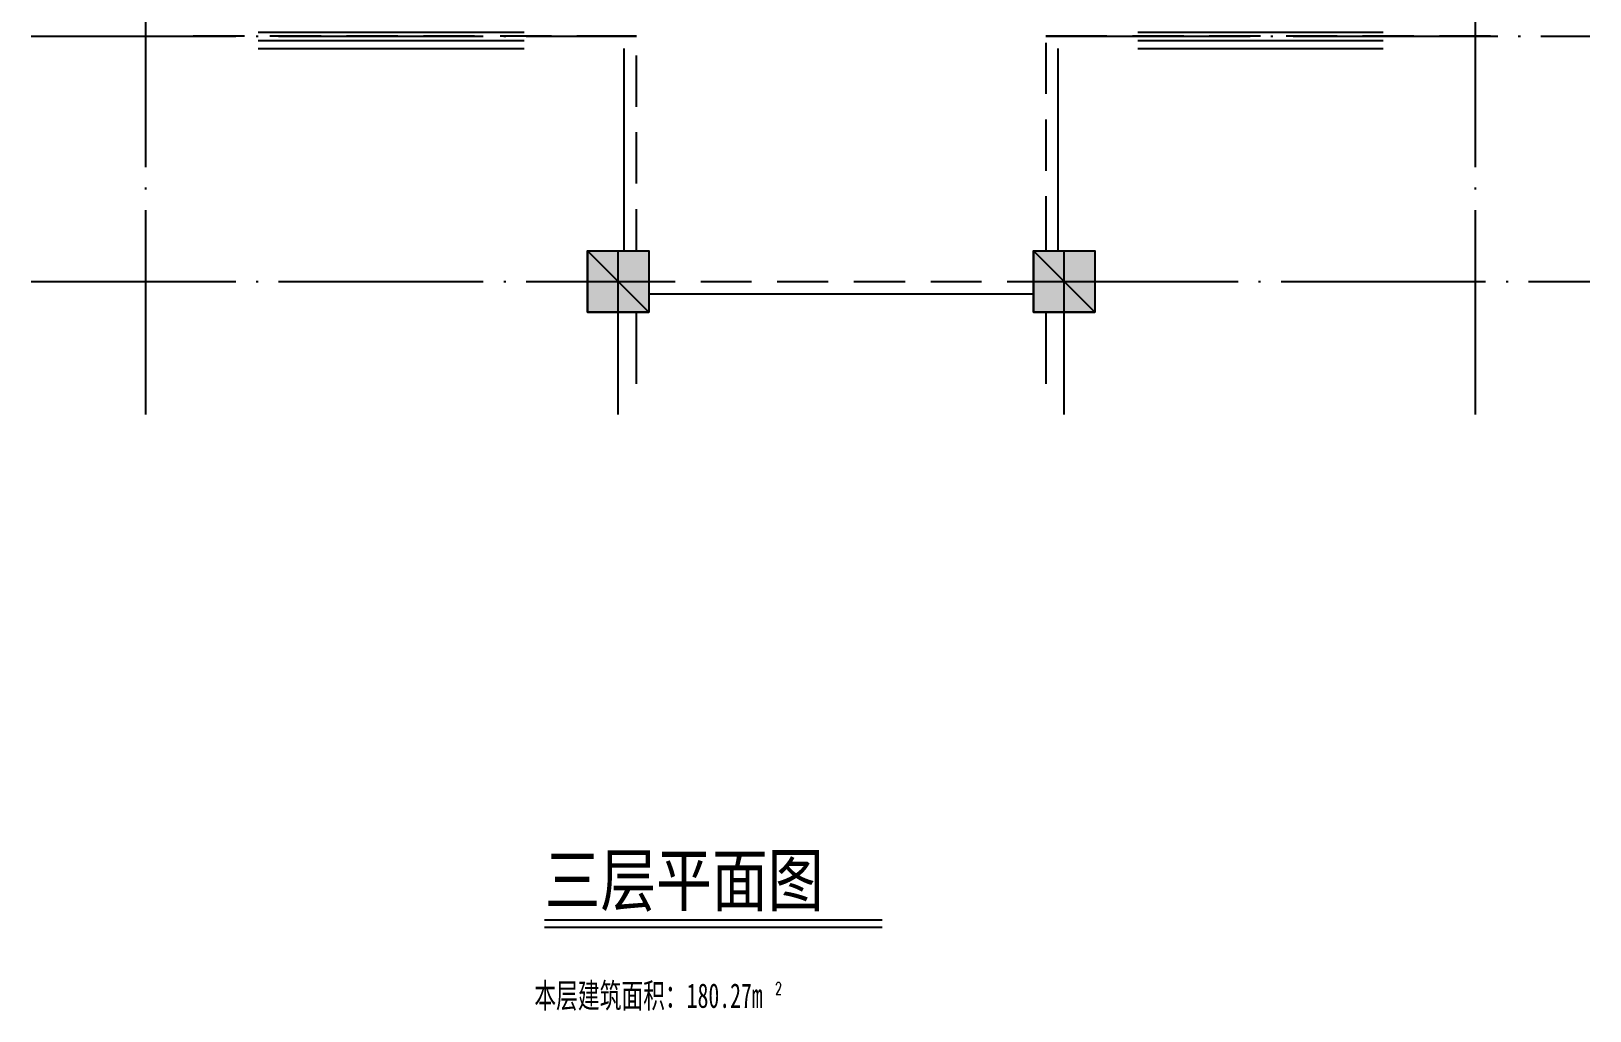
# Model space of a CAD drawing. Header units: millimetres. Extents: x -1120 to 100154, y -9529 to 14223.
# Drawn here: x 84915 to 100154, y -9529 to 52 of the extents above; entities that cross this region are included whole.
import ezdxf

# ---------------------------------------------------------------- set-up
doc = ezdxf.new("R2010")
doc.units = ezdxf.units.MM
doc.linetypes.add('DOTE', pattern=[2.42, 2, -0.2, 0.02, -0.2])
for name, color, linetype in [('A-DOTE', 1, 'Continuous'), ('A-房间名称', 7, 'Continuous'), ('A-立面看线', 7, 'Continuous')]:
    doc.layers.add(name, color=color, linetype=linetype)
doc.styles.add('_TCH_WINDOW', font='SIMPLEX', dxfattribs={"bigfont": 'GBCBIG'})
doc.styles.add('BCP_PENDING_CN', font='')
doc.styles.get('BCP_PENDING_CN').set_extended_font_data('SimSun')

msp = doc.modelspace()

# ---------------------------------------------------------------- hatches: boundary and pattern name
at = {"layer": 'A-立面看线'}
for points in [[(90355, -2697), (90955, -2697), (90355, -2097)], [(90955, -2697), (90355, -2097), (90955, -2097)], [(94715, -2697), (95315, -2697), (94715, -2097)], [(95315, -2697), (94715, -2097), (95315, -2097)]]:
    msp.add_hatch(color=256, dxfattribs=at).paths.add_polyline_path(points)

# ---------------------------------------------------------------- linework, layer by layer
at = {"layer": 'A-DOTE', "linetype": 'DOTE', "ltscale": 1000}
for p, q in [((86035, -3697), (86035, 14223)), ((99035, -3697), (99035, 7223)), ((84915, 3), (90835, 3)), ((94835, 3), (100154, 3)), ((90655, -3697), (90655, -2096)), ((95015, -3697), (95015, -2096)), ((84915, -2397), (90956, -2397)), ((94715, -2397), (100154, -2397))]:
    msp.add_line(p, q, dxfattribs=at)
at = {"layer": 'A-房间名称', "color": 4}
for p, q in [((89935, -8640), (93235, -8640)), ((89935, -8710), (93235, -8710))]:
    msp.add_line(p, q, dxfattribs=at)
at = {"layer": 'A-立面看线'}
for points in [[(87000, 4), (86500, 4)], [(87135, 43), (89735, 43)], [(87751, 4), (87250, 4)], [(88499, 4), (87999, 4)], [(89250, 4), (88750, 4)], [(90001, 4), (89500, 4)], [(90834, 4), (90251, 4)], [(95433, 4), (94835, 4)], [(96184, 4), (95684, 4)], [(95734, 43), (98133, 43)], [(96935, 4), (96434, 4)], [(97685, 4), (97185, 4)], [(98434, 4), (97933, 4)], [(99184, 4), (98684, 4)], [(87135, -38), (89735, -38)], [(87135, -116), (89735, -116)], [(90714, -2096), (90714, -116)], [(94835, -62), (94835, -562)], [(94835, -62), (94835, -562)], [(94955, -2096), (94955, -116)], [(95734, -38), (98133, -38)], [(95734, -116), (98133, -116)], [(90834, -686), (90834, -186)], [(94835, -812), (94835, -1313)], [(94835, -812), (94835, -1313)], [(90834, -1437), (90834, -936)], [(94835, -1561), (94835, -2096)], [(94835, -1561), (94835, -2096)], [(90834, -2096), (90834, -1687)], [(90955, -2697), (90355, -2697), (90355, -2097), (90955, -2097), (90955, -2697)], [(95315, -2697), (94715, -2697), (94715, -2097), (95315, -2097), (95315, -2697)], [(90956, -2396), (91210, -2396)], [(91461, -2396), (91959, -2396)], [(92209, -2396), (92709, -2396)], [(92960, -2396), (93460, -2396)], [(93710, -2396), (94208, -2396)], [(94459, -2396), (94715, -2396)], [(94835, -2397), (94835, -2397)], [(90956, -2516), (94715, -2516)], [(90834, -3397), (90834, -2697)], [(94835, -2697), (94835, -3397)], [(94835, -2697), (94835, -3397)]]:
    msp.add_lwpolyline(points, dxfattribs=at)
for points in [[(90355, -2697), (90955, -2697), (90355, -2097)], [(90955, -2697), (90355, -2097), (90955, -2097)], [(94715, -2697), (95315, -2697), (94715, -2097)], [(95315, -2697), (94715, -2097), (95315, -2097)]]:
    msp.add_lwpolyline(points, close=True, dxfattribs=at)

# ---------------------------------------------------------------- texts
at = {"layer": 'A-房间名称'}
for s, height, style, width, p in [('三层平面图', 500, 'BCP_PENDING_CN', 0.8, (89935, -8500)), ('本层建筑面积：180.27m', 240, 'BCP_PENDING_CN', 0.65, (89835, -9500)), ('2', 120, '_TCH_WINDOW', 0.65, (92188, -9370))]:
    msp.add_text(s, height=height, dxfattribs=dict(at, style=style, width=width)).set_placement(p)

doc.saveas('drawing.dxf')
